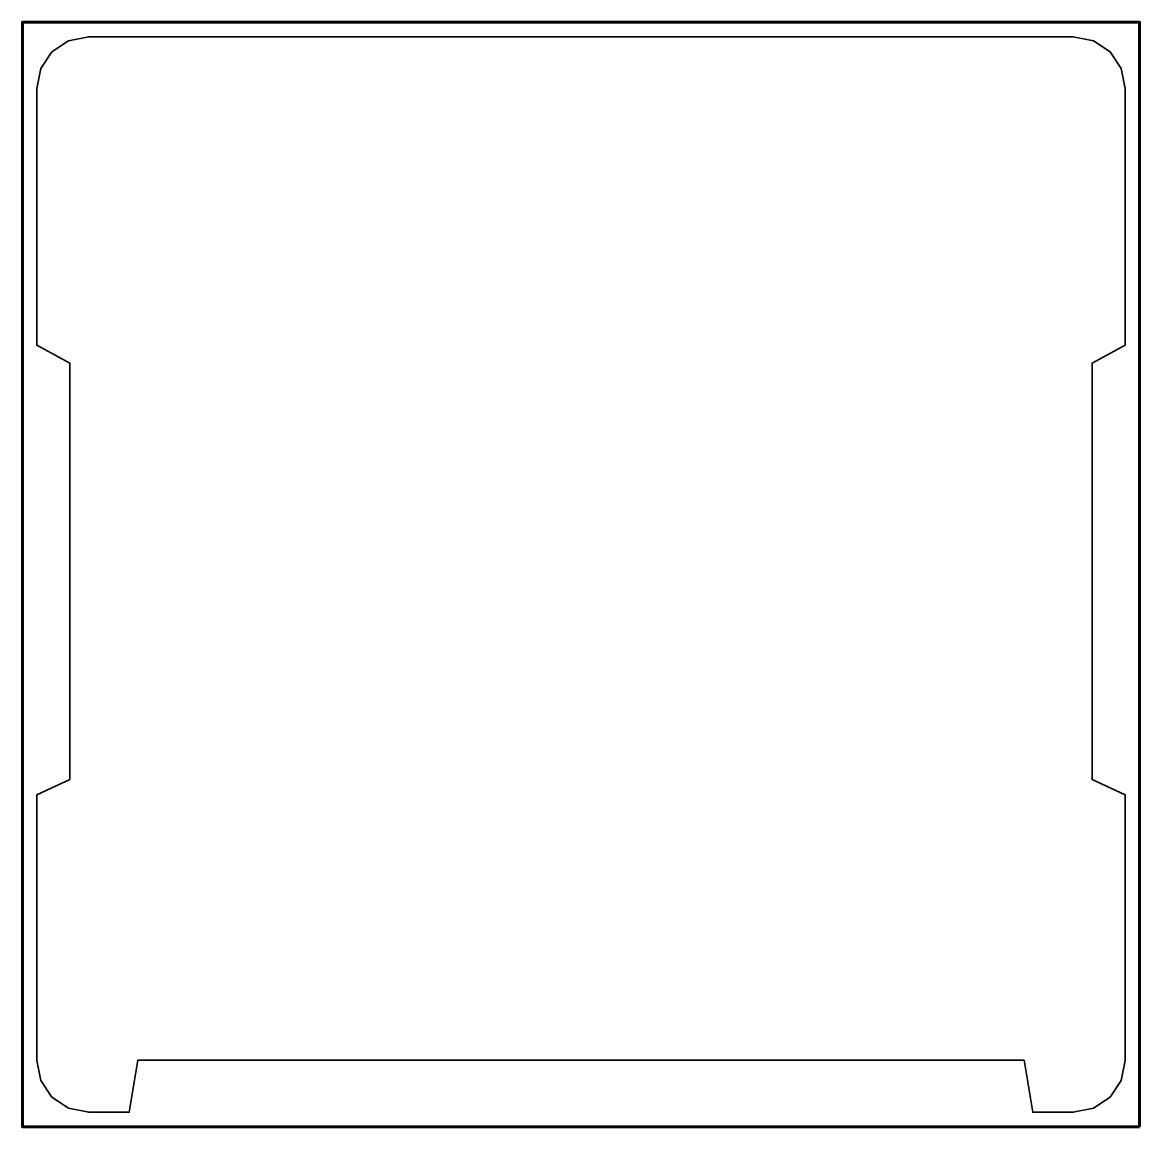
# Model space of a CAD drawing. Header units: millimetres. Extents: x -89 to 299, y -43 to 340.
import ezdxf

# ---------------------------------------------------------------- set-up
doc = ezdxf.new("R2010")
doc.units = ezdxf.units.MM
doc.header["$MEASUREMENT"] = 0
doc.layers.get('0').update_dxf_attribs({"lineweight": 0})
doc.layers.add('Safety', color=7, linetype='Continuous', lineweight=0)

msp = doc.modelspace()

# ---------------------------------------------------------------- linework, layer by layer
at = {"color": 250, "lineweight": 35, "true_color": 0x1d1d1b}
msp.add_lwpolyline([(293.68, 317.01), (292.27, 324.01), (288.41, 329.73), (282.69, 333.59), (275.68, 335.01), (-65.68, 335.01), (-72.69, 333.59), (-78.41, 329.73), (-82.27, 324.01), (-83.68, 317.01), (-83.68, 228.01), (-72.21, 221.83), (-72.21, 77.38), (-83.68, 72.09), (-83.68, -20.01), (-82.27, -27.01), (-78.41, -32.73), (-72.69, -36.59), (-65.68, -38.01), (-51.63, -38.01), (-48.63, -19.99), (258.63, -19.99), (261.63, -38.01), (275.68, -38.01), (282.69, -36.59), (288.41, -32.73), (292.27, -27.01), (293.68, -20.01), (293.68, 72.09), (282.21, 77.38), (282.21, 221.83), (293.68, 228.01)], close=True, dxfattribs=at)
at = {"layer": 'Safety', "color": 250, "lineweight": 60, "true_color": 0x1d1d1b}
msp.add_lwpolyline([(298.68, -43.01), (-88.68, -43.01), (-88.68, 340.01), (298.68, 340.01)], close=True, dxfattribs=at)

doc.saveas('drawing.dxf')
